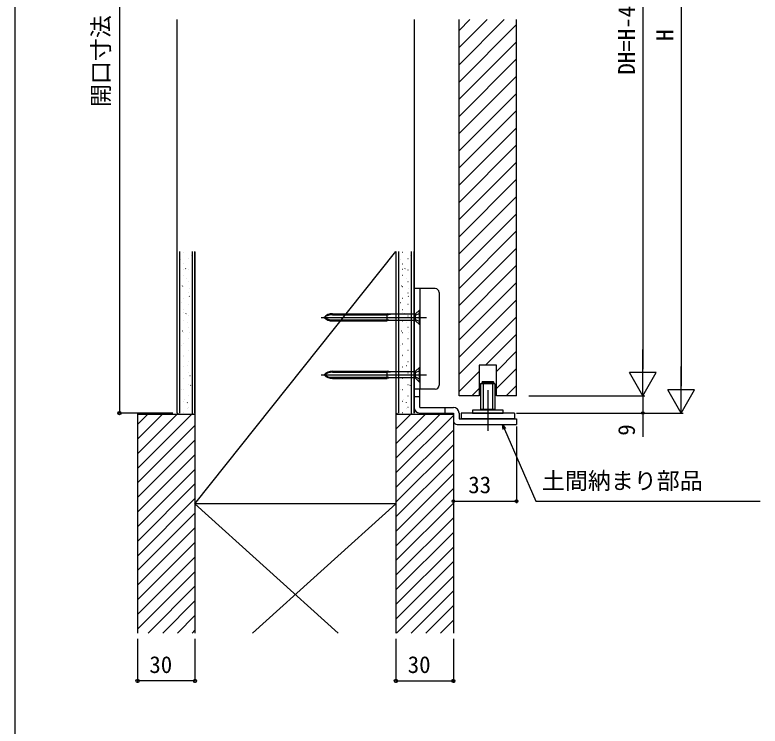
# Model space of a CAD drawing. Units: millimetres, scale not verified. Extents: x -525 to 525, y -784 to 780.
# Drawn here: x -525 to -135.6, y -17.5 to 354 of the extents above; entities that cross this region are included whole.
import ezdxf
from ezdxf.enums import TextEntityAlignment as Align

# ---------------------------------------------------------------- set-up
doc = ezdxf.new("R2010")
doc.units = ezdxf.units.MM
doc.header["$LTSCALE"] = 4
for name, color, linetype in [('0-3_YKK_12', 2, 'Continuous'), ('0-4_YKK_13', 4, 'Continuous'), ('0-5_YKK_D', 6, 'Continuous'), ('0-6_YKK_ZWAK', 7, 'Continuous'), ('0-7_YSS_K', 3, 'Continuous')]:
    doc.layers.add(name, color=color, linetype=linetype)
doc.styles.add('ＭＳ ゴシック', font='')
doc.styles.get('ＭＳ ゴシック').set_extended_font_data('MS Gothic')

msp = doc.modelspace()

# ---------------------------------------------------------------- linework, layer by layer
at = {"layer": '0-3_YKK_12'}
for p, q in [((-292.907, 155.021), (-292.907, 351.519)), ((-292.907, 345.877), (-287.266, 351.519)), ((-292.907, 336.897), (-278.285, 351.519)), ((-292.907, 327.917), (-269.305, 351.519)), ((-262.907, 155.021), (-262.907, 351.519)), ((-292.907, 318.936), (-262.907, 348.936)), ((-292.907, 309.956), (-262.907, 339.956)), ((-292.907, 300.976), (-262.907, 330.976)), ((-292.907, 291.996), (-262.907, 321.996)), ((-292.907, 283.015), (-262.907, 313.015)), ((-292.907, 274.035), (-262.907, 304.035)), ((-292.907, 265.055), (-262.907, 295.055)), ((-292.907, 256.074), (-262.907, 286.074)), ((-292.907, 247.094), (-262.907, 277.094)), ((-292.907, 238.114), (-262.907, 268.114)), ((-292.907, 229.134), (-262.907, 259.134)), ((-292.907, 220.153), (-262.907, 250.153)), ((-292.907, 211.173), (-262.907, 241.173)), ((-292.907, 202.193), (-262.907, 232.193)), ((-292.907, 193.213), (-262.907, 223.213)), ((-292.907, 184.232), (-262.907, 214.232)), ((-292.907, 175.252), (-262.907, 205.252)), ((-292.907, 166.272), (-262.907, 196.272)), ((-279.178, 171.021), (-262.907, 187.292)), ((-273.407, 167.811), (-262.907, 178.311)), ((-292.907, 157.292), (-282.407, 167.792)), ((-273.407, 158.831), (-262.907, 169.331)), ((-268.238, 155.021), (-262.907, 160.351)), ((-286.198, 155.021), (-282.407, 158.811)), ((-277.907, 157.944), (-277.907, 137.187)), ((-282.407, 155.021), (-292.907, 155.021)), ((-262.907, 155.021), (-273.407, 155.021)), ((-277.907, 146.22), (-277.907, 136.8))]:
    msp.add_line(p, q, dxfattribs=at)
msp.add_lwpolyline([(-273.407, 155.021), (-273.407, 171.021), (-282.407, 171.021), (-282.407, 155.021)], dxfattribs=at)
at = {"layer": '0-4_YKK_13'}
for p, q in [((-305.407, 211.019), (-316.407, 211.019)), ((-316.407, 149.019), (-316.407, 211.019)), ((-313.407, 211.019), (-313.407, 158.519)), ((-303.407, 209.019), (-303.407, 160.519)), ((-315.611, 197.866), (-313.657, 199.819)), ((-313.407, 199.819), (-313.657, 199.819)), ((-313.657, 192.219), (-313.657, 199.819)), ((-365.006, 196.019), (-309.971, 196.019)), ((-359.027, 197.919), (-330.407, 197.919)), ((-359.027, 197.344), (-330.407, 197.344)), ((-359.027, 194.694), (-330.407, 194.694)), ((-330.407, 194.119), (-330.407, 197.919)), ((-328.807, 194.406), (-330.407, 194.694)), ((-316.176, 197.631), (-328.807, 197.631)), ((-315.624, 197.164), (-316.233, 196.019)), ((-315.624, 194.874), (-316.233, 196.019)), ((-315.845, 197.631), (-315.845, 194.406)), ((-315.624, 197.164), (-313.407, 198.269)), ((-315.624, 194.874), (-313.407, 193.769)), ((-359.027, 194.119), (-330.407, 194.119)), ((-328.807, 194.406), (-330.407, 194.119)), ((-316.176, 194.406), (-328.807, 194.406)), ((-315.611, 194.172), (-313.657, 192.219)), ((-359.027, 167.919), (-330.407, 167.919)), ((-330.407, 164.119), (-330.407, 167.919)), ((-316.176, 167.631), (-328.807, 167.631)), ((-315.845, 167.631), (-315.845, 164.406)), ((-315.624, 167.164), (-313.407, 168.269)), ((-315.611, 167.866), (-313.657, 169.819)), ((-313.407, 169.819), (-313.657, 169.819)), ((-313.657, 162.219), (-313.657, 169.819)), ((-365.006, 166.019), (-309.971, 166.019)), ((-359.027, 167.344), (-330.407, 167.344)), ((-359.027, 164.694), (-330.407, 164.694)), ((-359.027, 164.119), (-330.407, 164.119)), ((-328.807, 164.406), (-330.407, 164.694)), ((-328.807, 164.406), (-330.407, 164.119)), ((-316.176, 164.406), (-328.807, 164.406)), ((-315.624, 167.164), (-316.233, 166.019)), ((-315.624, 164.874), (-316.233, 166.019)), ((-315.624, 164.874), (-313.407, 163.769)), ((-315.611, 164.172), (-313.657, 162.219)), ((-281.657, 161.319), (-281.457, 161.519)), ((-274.357, 161.519), (-281.457, 161.519)), ((-280.907, 162.319), (-280.707, 162.519)), ((-280.907, 162.319), (-280.907, 161.519)), ((-280.907, 162.319), (-274.907, 162.319)), ((-280.707, 162.519), (-275.107, 162.519)), ((-280.407, 161.519), (-280.407, 147.519)), ((-275.407, 161.519), (-275.407, 147.519)), ((-274.907, 162.319), (-275.107, 162.519)), ((-274.907, 162.319), (-274.907, 161.519)), ((-274.157, 161.319), (-274.357, 161.519)), ((-274.157, 161.319), (-274.157, 147.919)), ((-305.407, 158.519), (-316.407, 158.519)), ((-313.407, 149.019), (-313.407, 158.519)), ((-313.407, 154.519), (-316.407, 154.519)), ((-313.407, 149.019), (-295.907, 149.019)), ((-300.407, 149.019), (-300.407, 146.019)), ((-313.407, 146.019), (-295.907, 146.019)), ((-295.907, 146.019), (-295.907, 142.019)), ((-292.907, 146.019), (-292.907, 143.019)), ((-263.907, 146.019), (-291.907, 146.019)), ((-291.907, 146.019), (-291.907, 143.019)), ((-274.157, 147.919), (-281.657, 147.919)), ((-274.357, 147.719), (-281.457, 147.719)), ((-274.357, 147.719), (-274.157, 147.919)), ((-263.907, 146.019), (-263.907, 143.019)), ((-292.907, 143.019), (-262.907, 143.019)), ((-263.907, 143.019), (-291.907, 143.019)), ((-262.907, 143.019), (-262.907, 140.019)), ((-293.907, 140.019), (-262.907, 140.019))]:
    msp.add_line(p, q, dxfattribs=at)
for points in [[(-313.657, 192.219), (-313.407, 192.219), (-313.407, 199.819)], [(-330.407, 197.344), (-328.807, 197.631), (-330.407, 197.919)], [(-330.407, 167.344), (-328.807, 167.631), (-330.407, 167.919)], [(-313.657, 162.219), (-313.407, 162.219), (-313.407, 169.819)], [(-274.157, 161.319), (-281.657, 161.319), (-281.657, 147.919)]]:
    msp.add_lwpolyline(points, dxfattribs=at)
msp.add_lwpolyline([(-285.907, 146.019), (-269.907, 146.019), (-269.907, 147.519), (-285.907, 147.519)], close=True, dxfattribs=at)
for centre, radius, start, end in [((-305.407, 209.019), 2, 0, 90), ((-359.027, 191.919), 6, 90, 136.89533), ((-359.027, 189.44), 7.904, 90, 123.6577), ((-359.027, 200.119), 6, 223.10467, 270), ((-359.027, 202.598), 7.904, 236.3423, 270), ((-316.176, 198.431), 0.8, 270, 315), ((-316.176, 193.606), 0.8, 45, 90), ((-359.027, 161.919), 6, 90, 136.89533), ((-316.176, 168.431), 0.8, 270, 315), ((-359.027, 159.44), 7.904, 90, 123.6577), ((-359.027, 170.119), 6, 223.10467, 270), ((-359.027, 172.598), 7.904, 236.3423, 270), ((-316.176, 163.606), 0.8, 45, 90), ((-305.407, 160.519), 2, 270, 0), ((-313.407, 149.019), 3, 180, 270), ((-295.907, 146.019), 3, 360, 90), ((-293.907, 142.019), 2, 180, 270)]:
    msp.add_arc(centre, radius, start, end, dxfattribs=at)
at = {"layer": '0-5_YKK_D'}
for p, q in [((-470.407, 536.024), (-470.407, 146.019)), ((-196.907, 537.019), (-196.907, 169.021)), ((-176.907, 532.019), (-176.907, 160.019)), ((-196.907, 155.021), (-196.907, 179.269)), ((-176.907, 146.019), (-176.907, 170.268)), ((-196.907, 155.021), (-203.907, 167.145)), ((-189.907, 167.145), (-203.907, 167.145)), ((-196.907, 155.021), (-189.907, 167.145)), ((-176.907, 146.019), (-183.907, 158.143)), ((-169.907, 158.143), (-183.907, 158.143)), ((-176.907, 146.019), (-169.907, 158.143)), ((-256.549, 155.021), (-195.907, 155.021)), ((-256.549, 155.021), (-195.907, 155.021)), ((-442.407, 146.019), (-471.407, 146.019)), ((-262.907, 146.019), (-175.907, 146.019)), ((-262.907, 146.019), (-195.907, 146.019)), ((-262.907, 139.019), (-262.907, 99.019)), ((-295.907, 118.567), (-295.907, 99.019)), ((-295.907, 100.019), (-262.907, 100.019)), ((-460.907, 28.115), (-460.907, 5.115)), ((-430.907, 28.115), (-430.907, 5.115)), ((-325.907, 28.115), (-325.907, 5.115)), ((-295.907, 28.115), (-295.907, 5.115)), ((-430.907, 6.115), (-460.907, 6.115)), ((-325.907, 6.115), (-295.907, 6.115))]:
    msp.add_line(p, q, dxfattribs=at)
for points in [[(-196.907, 155.021), (-196.907, 146.019), (-196.907, 133.651)], [(-269.874, 137.408), (-270.268, 140.019), (-268.621, 137.955)], [(-270.268, 140.019), (-269.247, 137.682), (-252.826, 100.083), (-135.639, 100.083)]]:
    msp.add_lwpolyline(points, dxfattribs=at)
for centre, radius in [((-470.407, 146.019), 0.85), ((-196.907, 146.019), 0.637), ((-295.907, 100.019), 0.637), ((-262.907, 100.019), 0.637), ((-460.907, 6.115), 0.85), ((-430.907, 6.115), 0.85), ((-325.907, 6.115), 0.85), ((-295.907, 6.115), 0.85)]:
    msp.add_circle(centre, radius, dxfattribs=at)
at = {"layer": '0-6_YKK_ZWAK'}
msp.add_line((-525, 746.5), (-525, -783.5), dxfattribs=at)
at = {"layer": '0-7_YSS_K'}
for p, q in [((-440.407, 351.519), (-440.407, 146.019)), ((-316.407, 351.519), (-316.407, 146.019)), ((-440.407, 230.389), (-440.407, 146.019)), ((-438.907, 146.019), (-438.907, 230.389)), ((-436.991, 230.015), (-436.891, 230.015)), ((-432.407, 230.389), (-432.407, 146.019)), ((-430.907, 98.668), (-325.907, 230.389)), ((-325.907, 230.389), (-325.907, 146.019)), ((-324.407, 146.019), (-324.407, 230.389)), ((-322.491, 230.015), (-322.391, 230.015)), ((-317.907, 230.389), (-317.907, 146.019)), ((-438.279, 226.421), (-438.261, 226.428)), ((-434.141, 226.785), (-434.041, 226.785)), ((-432.793, 228.364), (-432.774, 228.371)), ((-323.779, 226.421), (-323.761, 226.428)), ((-319.641, 226.785), (-319.541, 226.785)), ((-318.293, 228.364), (-318.274, 228.371)), ((-436.991, 224.035), (-436.891, 224.035)), ((-322.491, 224.035), (-322.391, 224.035)), ((-437.082, 221.163), (-437.063, 221.17)), ((-436.991, 218.055), (-436.891, 218.055)), ((-435.807, 221.394), (-435.641, 221.505)), ((-434.141, 220.805), (-434.041, 220.805)), ((-322.582, 221.163), (-322.563, 221.17)), ((-322.491, 218.055), (-322.391, 218.055)), ((-321.307, 221.394), (-321.141, 221.505)), ((-319.641, 220.805), (-319.541, 220.805)), ((-435.13, 216.173), (-435.111, 216.179)), ((-434.141, 214.825), (-434.041, 214.825)), ((-320.63, 216.173), (-320.611, 216.179)), ((-319.641, 214.825), (-319.541, 214.825)), ((-437.576, 212.388), (-437.41, 212.498)), ((-436.991, 212.075), (-436.891, 212.075)), ((-433.838, 210.948), (-433.819, 210.955)), ((-323.076, 212.388), (-322.91, 212.498)), ((-322.491, 212.075), (-322.391, 212.075)), ((-319.338, 210.948), (-319.319, 210.955)), ((-434.141, 208.845), (-434.041, 208.845)), ((-433.967, 206.942), (-433.8, 207.052)), ((-319.641, 208.845), (-319.541, 208.845)), ((-319.467, 206.942), (-319.3, 207.052)), ((-438.126, 203.748), (-438.107, 203.755)), ((-436.991, 206.095), (-436.891, 206.095)), ((-434.141, 202.865), (-434.041, 202.865)), ((-432.64, 205.691), (-432.621, 205.697)), ((-323.626, 203.748), (-323.607, 203.755)), ((-322.491, 206.095), (-322.391, 206.095)), ((-319.641, 202.865), (-319.541, 202.865)), ((-318.14, 205.691), (-318.121, 205.697)), ((-436.991, 200.115), (-436.891, 200.115)), ((-322.491, 200.115), (-322.391, 200.115)), ((-436.928, 198.49), (-436.909, 198.497)), ((-435.735, 197.935), (-435.569, 198.046)), ((-434.141, 196.885), (-434.041, 196.885)), ((-322.428, 198.49), (-322.409, 198.497)), ((-321.235, 197.935), (-321.069, 198.046)), ((-319.641, 196.885), (-319.541, 196.885)), ((-436.991, 194.135), (-436.891, 194.135)), ((-434.976, 193.499), (-434.958, 193.506)), ((-434.141, 190.905), (-434.041, 190.905)), ((-322.491, 194.135), (-322.391, 194.135)), ((-320.476, 193.499), (-320.458, 193.506)), ((-319.641, 190.905), (-319.541, 190.905)), ((-437.504, 188.929), (-437.338, 189.039)), ((-436.991, 188.155), (-436.891, 188.155)), ((-433.684, 188.275), (-433.666, 188.282)), ((-323.004, 188.929), (-322.838, 189.039)), ((-322.491, 188.155), (-322.391, 188.155)), ((-319.184, 188.275), (-319.166, 188.282)), ((-434.141, 184.925), (-434.041, 184.925)), ((-432.487, 183.017), (-432.468, 183.024)), ((-319.641, 184.925), (-319.541, 184.925)), ((-317.987, 183.017), (-317.968, 183.024)), ((-437.973, 181.075), (-437.954, 181.081)), ((-436.991, 182.175), (-436.891, 182.175)), ((-323.473, 181.075), (-323.454, 181.081)), ((-322.491, 182.175), (-322.391, 182.175)), ((-436.991, 176.195), (-436.891, 176.195)), ((-436.775, 175.817), (-436.756, 175.823)), ((-434.141, 178.945), (-434.041, 178.945)), ((-322.491, 176.195), (-322.391, 176.195)), ((-322.275, 175.817), (-322.256, 175.823)), ((-319.641, 178.945), (-319.541, 178.945)), ((-434.141, 172.965), (-434.041, 172.965)), ((-319.641, 172.965), (-319.541, 172.965)), ((-436.991, 170.215), (-436.891, 170.215)), ((-434.823, 170.826), (-434.804, 170.833)), ((-322.491, 170.215), (-322.391, 170.215)), ((-320.323, 170.826), (-320.304, 170.833)), ((-436.991, 164.235), (-436.891, 164.235)), ((-434.141, 166.985), (-434.041, 166.985)), ((-433.531, 165.602), (-433.512, 165.608)), ((-322.491, 164.235), (-322.391, 164.235)), ((-319.641, 166.985), (-319.541, 166.985)), ((-319.031, 165.602), (-319.012, 165.608)), ((-434.141, 161.005), (-434.041, 161.005)), ((-433.206, 160.432), (-433.039, 160.542)), ((-319.641, 161.005), (-319.541, 161.005)), ((-318.706, 160.432), (-318.539, 160.542)), ((-437.819, 158.401), (-437.801, 158.408)), ((-436.991, 158.255), (-436.891, 158.255)), ((-323.319, 158.401), (-323.301, 158.408)), ((-322.491, 158.255), (-322.391, 158.255)), ((-436.991, 152.275), (-436.891, 152.275)), ((-436.622, 153.143), (-436.603, 153.15)), ((-434.141, 155.025), (-434.041, 155.025)), ((-322.491, 152.275), (-322.391, 152.275)), ((-322.122, 153.143), (-322.103, 153.15)), ((-319.641, 155.025), (-319.541, 155.025)), ((-434.974, 151.425), (-434.808, 151.536)), ((-434.67, 148.153), (-434.651, 148.159)), ((-434.141, 149.045), (-434.041, 149.045)), ((-320.474, 151.425), (-320.308, 151.536)), ((-320.17, 148.153), (-320.151, 148.159)), ((-319.641, 149.045), (-319.541, 149.045)), ((-460.907, 146.019), (-460.907, 31.115)), ((-460.907, 140.052), (-454.941, 146.019)), ((-460.907, 132.419), (-447.307, 146.019)), ((-460.907, 124.785), (-439.674, 146.019)), ((-460.907, 117.152), (-432.041, 146.019)), ((-460.907, 145.519), (-430.907, 145.519)), ((-436.991, 146.295), (-436.891, 146.295)), ((-430.907, 146.019), (-430.907, 63.466)), ((-430.907, 146.019), (-430.907, 31.115)), ((-325.907, 146.019), (-325.907, 31.115)), ((-325.907, 145.287), (-325.176, 146.019)), ((-325.907, 137.654), (-317.543, 146.019)), ((-325.907, 130.021), (-309.909, 146.019)), ((-325.907, 122.388), (-302.276, 146.019)), ((-325.907, 145.519), (-295.907, 145.519)), ((-325.907, 114.754), (-295.907, 144.754)), ((-322.491, 146.295), (-322.391, 146.295)), ((-295.907, 146.019), (-295.907, 31.115)), ((-460.907, 109.519), (-430.907, 139.519)), ((-325.907, 107.121), (-295.907, 137.121)), ((-460.907, 101.886), (-430.907, 131.886)), ((-325.907, 99.488), (-295.907, 129.488)), ((-460.907, 94.253), (-430.907, 124.253)), ((-325.907, 91.855), (-295.907, 121.855)), ((-460.907, 86.619), (-430.907, 116.619)), ((-325.907, 84.221), (-295.907, 114.221)), ((-460.907, 78.986), (-430.907, 108.986)), ((-325.907, 76.588), (-295.907, 106.588)), ((-460.907, 71.353), (-430.907, 101.353)), ((-325.907, 98.668), (-430.907, 98.668)), ((-430.907, 98.668), (-356.009, 31.115)), ((-400.806, 31.115), (-325.907, 98.668)), ((-325.907, 68.955), (-295.907, 98.955)), ((-460.907, 63.72), (-430.907, 93.72)), ((-325.907, 61.322), (-295.907, 91.322)), ((-460.907, 56.086), (-430.907, 86.086)), ((-325.907, 53.689), (-295.907, 83.689)), ((-460.907, 48.453), (-430.907, 78.453)), ((-325.907, 46.055), (-295.907, 76.055)), ((-460.907, 40.82), (-430.907, 70.82)), ((-325.907, 38.422), (-295.907, 68.422)), ((-460.907, 33.187), (-430.907, 63.187)), ((-325.581, 31.115), (-295.907, 60.789)), ((-455.346, 31.115), (-430.907, 55.554)), ((-317.948, 31.115), (-295.907, 53.156)), ((-447.713, 31.115), (-430.907, 47.92)), ((-310.315, 31.115), (-295.907, 45.522)), ((-440.08, 31.115), (-430.907, 40.287)), ((-302.682, 31.115), (-295.907, 37.889)), ((-432.446, 31.115), (-430.907, 32.654))]:
    msp.add_line(p, q, dxfattribs=at)
for points in [[(-430.907, 230.197), (-430.907, 146.019), (-430.907, 230.389)], [(-316.407, 230.197), (-316.407, 146.019), (-316.407, 230.389)]]:
    msp.add_lwpolyline(points, dxfattribs=at)

# ---------------------------------------------------------------- texts
at = {"layer": '0-5_YKK_D', "style": 'ＭＳ ゴシック'}
for s, p in [('DH=H-4', (-198.407, 322.781)), ('開口寸法', (-473.044, 305.839)), ('H', (-178.407, 340.428)), ('9', (-198.407, 134.196))]:
    msp.add_text(s, height=8.798, rotation=90, dxfattribs=at).set_placement(p, align=Align.BOTTOM_LEFT)
for s, p in [('土間納まり部品', (-249.639, 103.651)), ('33', (-288.135, 101.519)), ('30', (-454.771, 7.615)), ('30', (-319.771, 7.615))]:
    msp.add_text(s, height=8.798, dxfattribs=at).set_placement(p, align=Align.BOTTOM_LEFT)

doc.saveas('drawing.dxf')
